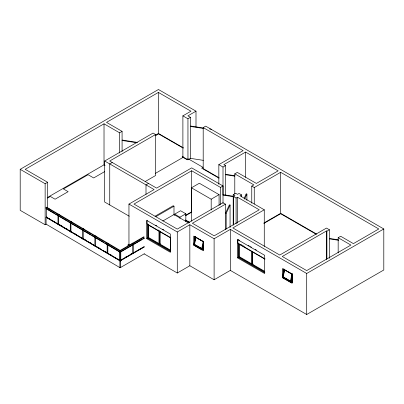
<?xml version="1.0" encoding="UTF-8"?>
<svg xmlns="http://www.w3.org/2000/svg" width="404" height="404" viewBox="0 0 404 404"><rect width="100%" height="100%" fill="white"/><g stroke="black" fill="none" stroke-linecap="round" stroke-linejoin="round"><path stroke-width="0.61" d="M195.253 237.183L193.673 244.91L201.965 249.697L202.576 249.536L203.429 245.374M194.066 245.137L195.768 236.82M195.97 237.234L194.476 244.556L201.98 248.889L202.227 247.672M195.526 240.814L195.773 239.628M201.571 249.47L203.273 241.153M201.965 249.697L203.424 242.567M284.088 269.114L282.386 277.432L290.678 282.224L291.289 282.058L292.264 277.306M282.78 277.659L284.482 269.342M290.678 282.224L292.259 274.498M211.277 129.674L211.469 129.26L209.631 128.977M226.179 213.393L230.068 205.01L229.351 204.899L225.457 213.282L226.179 213.393L226.179 229.033M244.117 198.43L246.188 193.965L246.905 194.077L246.905 200.333M244.577 199.096L246.905 194.077M46.137 224.159L45.142 224.74L20.2 210.338L20.2 169.321L158.454 89.501L196.001 111.181L196.001 126.957M122.084 151.55L122.084 131.361L119.584 132.8L104.02 123.816L25.2 169.321L47.637 182.275L47.637 208.151M203.313 160.348L190.451 158.358L187.951 159.802L182.891 156.878L182.891 115.862L190.946 111.211L158.398 92.42L106.52 122.372L122.084 131.361M20.2 169.321L45.142 183.719L47.637 182.275M129.224 216.201L104.687 202.035L104.687 161.014L153.066 133.083L155.565 134.527L155.565 175.543L145.188 181.537M155.565 134.527L109.681 161.014L156.621 188.113L191.668 167.877L223.013 185.976L223.013 203.222M196.001 111.181L187.89 115.862L190.451 117.337L190.451 158.358M47.485 197.47L104.02 164.832L105.09 165.453M155.121 135.33L158.398 133.436L183.35 147.844M155.358 135.805L158.621 133.921L183.184 148.101M47.652 198.051L50.359 196.485L55.08 199.212L68.135 191.673L63.413 188.951L88.077 174.71L93.688 177.952L104.611 171.644M112.241 162.489L109.742 163.933L109.742 204.954M182.891 115.862L187.951 118.781L190.451 117.337M47 207.292L46.344 207.671L46.344 217.544L47 217.165M219.049 177.755L203.197 168.604L203.197 127.583L205.697 126.139L383.8 228.967L383.8 269.988L306.702 314.499L230.331 270.402L214.11 279.77L189.835 265.756L177.28 273.003L144.162 253.879M57.984 214.534L58.641 214.15L59.297 214.534L58.641 214.913L57.984 214.534L57.984 224.407L58.641 224.786L59.297 224.407M183.249 156.257L182.169 156.878L186.557 159.413L187.466 158.888M70.281 221.776L70.937 221.397L71.594 221.776L70.937 222.155L70.281 221.776L70.281 231.649L70.937 232.027L71.594 231.649M155.479 173.321L183.062 157.393M148.5 183.426L146.001 184.87L146.001 194.334M82.578 229.018L83.234 228.639L83.891 229.018L83.234 229.396L82.578 229.018L82.578 238.89L83.234 239.269L83.891 238.89M128.957 245.102L128.957 204.081L154.121 189.557L104.687 161.014M223.013 185.976L220.513 187.421L191.668 170.766L133.956 204.081L177.28 229.098L222.958 202.727L225.457 204.166L225.457 229.548M94.874 236.259L95.531 235.88L96.192 236.259L95.531 236.638L94.874 236.259L94.874 246.132L95.531 246.516L95.531 236.638M218.832 184.199L218.832 164.64L243.102 150.626L203.197 127.583M234.79 194.046L234.79 173.851L237.289 172.407L256.378 183.431L278.154 170.862L245.602 152.066L223.831 164.64L225.503 165.605L225.503 195.359M218.832 164.64L223.003 167.044L225.503 165.605M191.451 221.225L191.451 187.804L199.344 183.249L219.079 194.642L219.079 205.363M107.171 243.501L107.828 243.122L108.489 243.501L107.828 243.88L107.171 243.501L107.171 253.374L107.828 253.757L108.489 253.374M155.086 216.196L173.205 205.732L173.993 206.186L173.993 214.852M155.873 216.65L173.993 206.186M162.802 221.003L173.993 214.544L188.708 223.038M174.654 215.357L174.654 214.16L180.573 210.742L185.835 213.782L185.835 221.538M129.3 244.167L127.679 245.102L128.76 245.723M119.468 250.743L120.129 250.364L120.786 250.743L120.786 260.62L120.129 260.999L119.468 260.62L119.468 250.743L120.129 251.121L120.786 250.743M143.819 236.759L119.862 250.591L120.392 250.894L144.344 237.067M132.648 243.895L133.305 243.516L133.305 253.389L132.648 253.768L132.648 243.895L131.992 243.516L132.648 243.132L133.305 243.516M174.654 214.16L179.916 217.201L185.835 213.782M191.451 187.804L211.186 199.197L219.079 194.642M120.751 251.692L132.184 245.092M133.275 244.46L141.981 239.431M143.072 238.804L144.162 238.173M144.344 238.279L120.392 252.111L120.392 250.894M185.678 215.241L191.668 211.782L191.668 170.766M185.714 215.64L191.668 212.201M146.723 238.648L170.427 252.333L170.427 234.103L146.723 220.417L146.723 238.648L147.723 238.072M233.199 225.033L233.199 194.743L235.699 193.299L237.491 194.334L239.027 193.45L241.526 194.89L241.526 196.783M120.422 260.161L121.508 259.53M125.321 257.328L126.952 256.389M130.219 254.5L131.856 253.561M140.021 248.844L141.107 248.213M120.594 260.257L132.027 253.656M133.113 253.03L139.102 249.571M140.193 248.945L144.001 246.743M120.751 260.348L144.162 246.834M144.334 246.935L120.377 260.762L120.377 267.599L119.877 267.312M233.588 224.988L233.588 196.586L234.992 195.778L233.199 194.743M251.763 203.136L251.763 186.098L253.879 184.875L234.79 173.851M128.957 204.081L177.28 231.982L189.835 224.735L214.11 238.749L230.331 229.386L306.702 273.478L383.8 228.967M225.457 204.166L192.39 223.261L214.165 235.83L259.267 209.792L237.491 197.223L236.088 198.031L233.588 196.586M241.526 194.89L239.991 195.778L264.267 209.792L264.267 246.395M251.763 186.098L254.257 187.542L280.654 172.301L378.8 228.967L353.414 243.622L340.668 236.264L338.168 237.709L338.168 252.853M160.681 243.895L159.625 244.501L159.625 231.588M120.377 267.599L144.334 253.768M264.267 209.792L232.825 227.942L279.765 255.04L326.477 228.068L329.391 229.755L329.391 258.262M263.953 222.963L280.654 213.322L316.64 234.098M263.873 223.427L280.654 213.736L316.029 234.163M237.512 257.838L264.676 273.523L264.676 255.293L237.512 239.607L237.512 257.838L238.512 257.262M253.197 264.085L252.147 264.696L252.147 251.783M329.391 229.755L326.892 231.199L326.477 230.957L282.265 256.484L306.702 270.594L350.914 245.066L338.168 237.709M46.076 207.439L46.606 207.141L120.392 250.591L119.862 250.894L46.076 207.439L46.076 208.656L119.862 252.111L119.862 250.894M120.382 267.312L119.872 267.599L46.091 224.144L46.091 217.307L46.596 217.024M202.066 249.202L202.677 249.036M203.505 128.028L190.643 126.038L190.451 126.452L203.313 128.442M137.214 142.37L122.276 140.057L122.084 140.476L137.022 142.784M234.982 175.74L225.695 174.301L225.503 174.72L234.79 176.154M233.108 196.208L223.21 194.678L223.013 195.092L233.537 196.718M338.214 239.789L329.583 238.456L329.391 238.87L338.633 240.299M188.461 158.939L203.025 167.352L201.667 168.135L219.039 178.164M239.496 240.345L237.865 239.405L237.865 243.203L265.029 258.883M248.187 245.364L249.273 245.991M250.364 246.617L251.45 247.248M255.252 249.44L256.338 250.071M292.385 273.902L291.986 273.675L290.284 281.992L290.895 281.83L292.284 282.553M286.295 270.685L284.684 269.761L283.189 277.078L290.693 281.411M287.365 271.306L288.441 271.927M289.511 272.543L291.653 273.781M240.951 244.556L242.036 245.188M243.122 245.814L244.213 246.44M292.284 274.195L282.487 268.615L282.487 277.73L292.097 283.275L292.097 274.159M283.987 269.614L292.279 274.402M238.234 243.748L264.857 259.121M291.39 279.987L292.461 280.603M185.446 219.938L189.809 222.458M291.218 281.174L292.284 281.79M185.992 220.554L189.264 222.447M284.133 277.371L285.174 277.967M286.209 278.568L287.244 279.164M288.284 279.765L291.39 281.558L290.784 281.724L282.487 276.932M251.49 263.706L239.421 256.737L239.421 244.44M264.741 271.362L252.672 264.393L252.672 251.475M238.234 256.661L264.857 272.033M264.857 272.791L238.234 257.424L238.234 242.991M194.496 236.431L203.571 241.673M195.273 237.087L203.566 241.88M202.49 247.43L203.555 248.046M202.505 248.652L203.571 249.268M195.42 244.844L194.385 244.248L193.774 244.41L203.571 250.031M196.455 245.445L201.641 248.44M202.182 249.308L202.576 249.536M155.697 225.19L156.777 225.811M162.701 229.23L163.777 229.856M158.222 230.017L159.297 230.639M170.781 237.693L147.076 224.008L147.076 220.21M147.445 224.558L170.614 237.931M158.954 243.506L148.632 237.547L148.632 224.634M170.478 250.157L160.156 244.198L160.156 231.285M147.445 237.471L170.614 250.844M170.614 251.606L147.445 238.229L147.445 223.796M48.955 208.823L50.005 209.429M47.889 209.509L54.404 213.342M55.484 213.984L67.423 221.013M68.508 221.65L82.613 229.957M84.239 230.916L90.748 234.749M91.834 235.391L103.772 242.42M104.858 243.056L107.025 244.334M108.11 244.976L120.049 252.005M48.768 218.301L49.854 218.938M53.651 221.175L54.732 221.816M59.075 224.371L60.161 225.008M61.246 225.649L62.873 226.609M66.13 228.523L67.756 229.482M69.382 230.442L70.468 231.078M74.265 233.315L75.351 233.956M85.118 239.708L86.203 240.345M90.001 242.582L91.082 243.223M97.596 247.056L99.222 248.016M105.732 251.849L106.818 252.485M110.615 254.722L111.701 255.363M118.21 259.196L119.837 260.156M46.425 217.12L49.677 219.039M50.763 219.675L57.817 223.831M58.903 224.467L70.296 231.179M71.382 231.815L86.027 240.446M87.112 241.082L101.763 249.707M102.848 250.349L106.646 252.586M108.272 253.545L119.665 260.252M46.263 217.211L107.025 252.995M108.11 253.636L120.049 260.661M46.091 217.307L119.872 260.762M326.892 231.199L326.892 258.964M326.477 230.957L326.477 259.353M306.702 273.478L306.702 314.499M292.163 273.973L292.163 282.482M283.866 269.185L283.866 272.22M283.209 268.801L283.209 274.271M280.654 172.301L280.654 213.322M254.257 187.542L254.257 203.949M251.49 251.399L251.49 264.312M246.188 193.965L246.188 195.218M245.602 152.066L245.602 177.311M238.89 243.37L238.89 257.803M237.491 197.223L237.491 223.094M236.088 198.031L236.088 223.907M230.331 229.386L230.331 270.402M230.068 205.01L230.068 227.533M223.003 167.044L223.003 194.814M220.513 187.421L220.513 204.459M214.11 238.749L214.11 279.77M211.186 199.197L211.186 209.918M195.152 236.658L195.152 239.092M194.496 236.279L194.496 242.966M189.835 224.735L189.835 265.756M187.951 118.781L187.951 159.802M179.916 217.201L179.916 218.392M177.28 231.982L177.28 273.003M170.493 237.103L170.493 251.535M158.969 231.209L158.969 244.122M158.398 92.42L158.398 133.436M148.106 224.175L148.106 238.607M120.129 251.121L120.129 260.999M119.877 260.474L119.872 267.599M119.584 132.8L119.584 152.995M107.828 243.88L107.828 253.757M104.02 123.816L104.02 164.832M83.234 229.396L83.234 239.269M70.937 222.155L70.937 232.027M58.641 214.913L58.641 224.786M45.142 183.719L45.142 224.74M203.353 241.658L193.743 236.108L193.743 245.223L203.353 250.773L203.353 241.658"/></g></svg>
